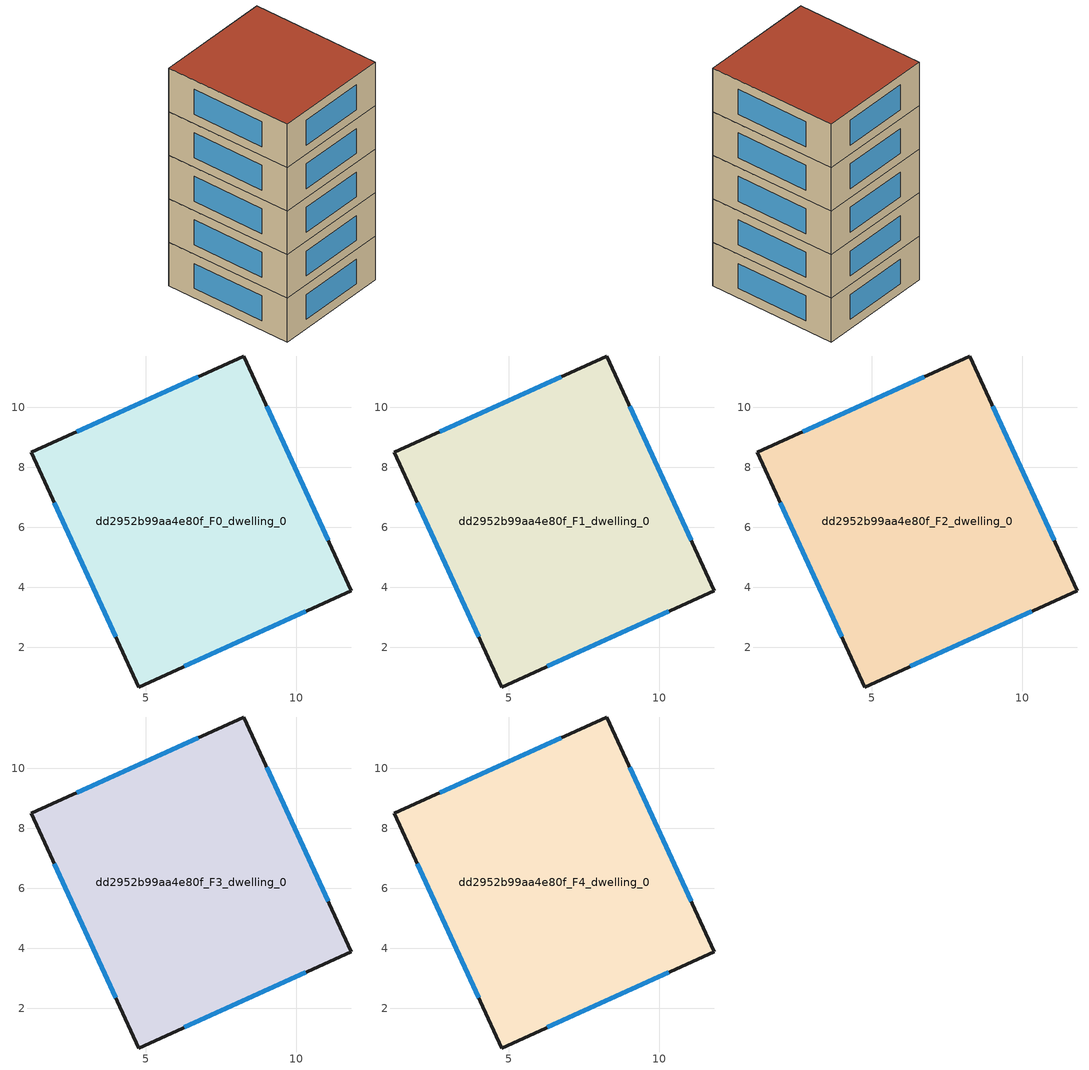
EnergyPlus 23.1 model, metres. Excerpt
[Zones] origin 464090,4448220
dd2952b99aa4e80f_F0_dwelling_0
 floor ground (EU_floor_Construction): 8.25,11.7 11.83,3.89 4.77,0.68 1.19,8.49 z0
 wall outside (EU_wall_Construction): 8.25,11.7 1.19,8.49 4.77,0.68 11.83,3.89 8.25,11.7 z0:3
 window (EU_Window_Construction): 6.74,11.01 2.7,9.18 / 11.06,5.56 9.02,10.03 / 6.28,1.37 10.32,3.21 / 1.95,6.82 4,2.36 z0.64:2.36
dd2952b99aa4e80f_F1_dwelling_0
 floor to dd2952b99aa4e80f_F0_dwelling_0 (EU_floor_Construction): 8.25,11.7 11.83,3.89 4.77,0.68 1.19,8.49 z3
 wall outside (EU_wall_Construction): 8.25,11.7 1.19,8.49 4.77,0.68 11.83,3.89 8.25,11.7 z3:6
 window (EU_Window_Construction): 6.74,11.01 2.7,9.18 / 11.06,5.56 9.02,10.03 / 6.28,1.37 10.32,3.21 / 1.95,6.82 4,2.36 z3.64:5.36
dd2952b99aa4e80f_F2_dwelling_0
 floor to dd2952b99aa4e80f_F1_dwelling_0 (EU_floor_Construction): 8.25,11.7 11.83,3.89 4.77,0.68 1.19,8.49 z6
 wall outside (EU_wall_Construction): 8.25,11.7 1.19,8.49 4.77,0.68 11.83,3.89 8.25,11.7 z6:9
 window (EU_Window_Construction): 6.74,11.01 2.7,9.18 / 11.06,5.56 9.02,10.03 / 6.28,1.37 10.32,3.21 / 1.95,6.82 4,2.36 z6.64:8.36
dd2952b99aa4e80f_F3_dwelling_0
 floor to dd2952b99aa4e80f_F2_dwelling_0 (EU_floor_Construction): 8.25,11.7 11.83,3.89 4.77,0.68 1.19,8.49 z9
 wall outside (EU_wall_Construction): 8.25,11.7 1.19,8.49 4.77,0.68 11.83,3.89 8.25,11.7 z9:12
 window (EU_Window_Construction): 6.74,11.01 2.7,9.18 / 11.06,5.56 9.02,10.03 / 6.28,1.37 10.32,3.21 / 1.95,6.82 4,2.36 z9.64:11.36
dd2952b99aa4e80f_F4_dwelling_0
 floor to dd2952b99aa4e80f_F3_dwelling_0 (EU_floor_Construction): 8.25,11.7 11.83,3.89 4.77,0.68 1.19,8.49 z12
 wall outside (EU_wall_Construction): 8.25,11.7 1.19,8.49 4.77,0.68 11.83,3.89 8.25,11.7 z12:15
 window (EU_Window_Construction): 6.74,11.01 2.7,9.18 / 11.06,5.56 9.02,10.03 / 6.28,1.37 10.32,3.21 / 1.95,6.82 4,2.36 z12.64:14.36
 roof outside (EU_roof_Construction): 11.83,3.89 8.25,11.7 1.19,8.49 4.77,0.68 z15
[Building]
EU S2 Campaign: North Axis=0; Terrain=City; Solar Distribution=FullExterior
[Site:Location]
Yerevan-Zvartnots.Intl.AP: Latitude=40.15; Longitude=44.383; Time Zone=4; Elevation=854
[SizingPeriod:WeatherFileDays]
AnnualSizingPeriod: Begin Month=1; Begin Day of Month=1; End Month=12; End Day of Month=31; Day of Week for Start Day=Monday; Use Weather File Daylight Saving Period=No; Use Weather File Rain and Snow Indicators=No
[MATERIAL]
EU_InternalMass_Material: Roughness=MediumRough; Thickness=0.1; Conductivity=1; Density=1800; Specific Heat=900; Thermal Absorptance=0.9; Solar Absorptance=0.7; Visible Absorptance=0.7
[MATERIAL:NOMASS] Roughness=MediumRough; Thermal Absorptance=0.9; Solar Absorptance=0.7; Visible Absorptance=0.7
Name | Thermal Resistance
EU_wall_NoMass | 1.05043
EU_roof_NoMass | 1.45357
EU_floor_NoMass | 0.478065
[WINDOWMATERIAL:SIMPLEGLAZINGSYSTEM]
EU_Window_SimpleGlazing: UFactor=2.5566; Solar Heat Gain Coefficient=0.75; Visible Transmittance=0.75
[CONSTRUCTION]
EU_wall_Construction: EU_wall_NoMass
EU_roof_Construction: EU_roof_NoMass
EU_floor_Construction: EU_floor_NoMass
EU_Window_Construction: EU_Window_SimpleGlazing
EU_InternalMass_Construction: EU_InternalMass_Material
[ZONE] Type=1; Multiplier=1; Ceiling Height=autocalculate; Volume=199.965; Floor Area=autocalculate; Part of Total Floor Area=Yes
dd2952b99aa4e80f_F0_dwelling_0; dd2952b99aa4e80f_F1_dwelling_0; dd2952b99aa4e80f_F2_dwelling_0; dd2952b99aa4e80f_F3_dwelling_0; dd2952b99aa4e80f_F4_dwelling_0
[INTERNALMASS] Construction=EU_InternalMass_Construction; Surface Area=66.6549
Name | Zone or ZoneList
dd2952b99aa4e80f_F0_dwelling_0_EU_InternalMass | dd2952b99aa4e80f_F0_dwelling_0
dd2952b99aa4e80f_F1_dwelling_0_EU_InternalMass | dd2952b99aa4e80f_F1_dwelling_0
dd2952b99aa4e80f_F2_dwelling_0_EU_InternalMass | dd2952b99aa4e80f_F2_dwelling_0
dd2952b99aa4e80f_F3_dwelling_0_EU_InternalMass | dd2952b99aa4e80f_F3_dwelling_0
dd2952b99aa4e80f_F4_dwelling_0_EU_InternalMass | dd2952b99aa4e80f_F4_dwelling_0
[OTHEREQUIPMENT] Fuel Type=Electricity; Design Level Calculation Method=Watts/Area; Power per Zone Floor Area=1; Fraction Latent=0; Fraction Radiant=0; Fraction Lost=0; Carbon Dioxide Generation Rate=0; EndUse Subcategory=EU_Step8_InternalGains
Name | Zone or ZoneList or Space or SpaceList | Schedule
EU_Step8_InternalGain_dd2952b99aa4e80f_F0_dwelling_0_f000 | dd2952b99aa4e80f_F0_dwelling_0 | EU_Step8_GainSchedule_dd2952b99aa4e80f_F0_dwelling_0_f000
EU_Step8_InternalGain_dd2952b99aa4e80f_F1_dwelling_0_f000 | dd2952b99aa4e80f_F1_dwelling_0 | EU_Step8_GainSchedule_dd2952b99aa4e80f_F1_dwelling_0_f000
EU_Step8_InternalGain_dd2952b99aa4e80f_F2_dwelling_0_f000 | dd2952b99aa4e80f_F2_dwelling_0 | EU_Step8_GainSchedule_dd2952b99aa4e80f_F2_dwelling_0_f000
EU_Step8_InternalGain_dd2952b99aa4e80f_F3_dwelling_0_f000 | dd2952b99aa4e80f_F3_dwelling_0 | EU_Step8_GainSchedule_dd2952b99aa4e80f_F3_dwelling_0_f000
EU_Step8_InternalGain_dd2952b99aa4e80f_F4_dwelling_0_f000 | dd2952b99aa4e80f_F4_dwelling_0 | EU_Step8_GainSchedule_dd2952b99aa4e80f_F4_dwelling_0_f000
[ZONEVENTILATION:DESIGNFLOWRATE] Schedule=EU_AlwaysOn; Design Flow Rate Calculation Method=AirChanges/Hour; Air Changes per Hour=0.557805; Ventilation Type=Natural; Fan Pressure Rise=0; Fan Total Efficiency=1; Constant Term Coefficient=1; Temperature Term Coefficient=0; Velocity Term Coefficient=0; Velocity Squared Term Coefficient=0; Minimum Indoor Temperature=-100; Maximum Indoor Temperature=100; Delta Temperature=-100; Minimum Outdoor Temperature=-100; Maximum Outdoor Temperature=100; Maximum Wind Speed=40
Name | Zone or ZoneList or Space or SpaceList
EU_ConstantAir_dd2952b99aa4e80f_F0_dwelling_0 | dd2952b99aa4e80f_F0_dwelling_0
EU_ConstantAir_dd2952b99aa4e80f_F1_dwelling_0 | dd2952b99aa4e80f_F1_dwelling_0
EU_ConstantAir_dd2952b99aa4e80f_F2_dwelling_0 | dd2952b99aa4e80f_F2_dwelling_0
EU_ConstantAir_dd2952b99aa4e80f_F3_dwelling_0 | dd2952b99aa4e80f_F3_dwelling_0
EU_ConstantAir_dd2952b99aa4e80f_F4_dwelling_0 | dd2952b99aa4e80f_F4_dwelling_0
[HVACTEMPLATE:THERMOSTAT] Constant Heating Setpoint=20; Constant Cooling Setpoint=50
EU_HeatOnly_dd2952b99aa4e80f_F0_dwelling_0; EU_HeatOnly_dd2952b99aa4e80f_F1_dwelling_0; EU_HeatOnly_dd2952b99aa4e80f_F2_dwelling_0; EU_HeatOnly_dd2952b99aa4e80f_F3_dwelling_0; EU_HeatOnly_dd2952b99aa4e80f_F4_dwelling_0
[HVACTEMPLATE:ZONE:IDEALLOADSAIRSYSTEM] System Availability Schedule=EU_AlwaysOn; Maximum Heating Supply Air Temperature=50; Minimum Cooling Supply Air Temperature=13; Maximum Heating Supply Air Humidity Ratio=0.0156; Minimum Cooling Supply Air Humidity Ratio=0.0077; Heating Limit=NoLimit; Cooling Limit=NoLimit; Heating Availability Schedule=EU_AlwaysOn; Cooling Availability Schedule=EU_CoolingOff; Dehumidification Control Type=ConstantSensibleHeatRatio; Cooling Sensible Heat Ratio=0.7; Dehumidification Setpoint=60; Humidification Control Type=None; Humidification Setpoint=30; Outdoor Air Method=None; Outdoor Air Flow Rate per Person=0.00944; Outdoor Air Flow Rate per Zone Floor Area=0; Outdoor Air Flow Rate per Zone=0; Demand Controlled Ventilation Type=None; Outdoor Air Economizer Type=NoEconomizer; Heat Recovery Type=None; Sensible Heat Recovery Effectiveness=0.7; Latent Heat Recovery Effectiveness=0.65
Name | Template Thermostat
dd2952b99aa4e80f_F0_dwelling_0 | EU_HeatOnly_dd2952b99aa4e80f_F0_dwelling_0
dd2952b99aa4e80f_F1_dwelling_0 | EU_HeatOnly_dd2952b99aa4e80f_F1_dwelling_0
dd2952b99aa4e80f_F2_dwelling_0 | EU_HeatOnly_dd2952b99aa4e80f_F2_dwelling_0
dd2952b99aa4e80f_F3_dwelling_0 | EU_HeatOnly_dd2952b99aa4e80f_F3_dwelling_0
dd2952b99aa4e80f_F4_dwelling_0 | EU_HeatOnly_dd2952b99aa4e80f_F4_dwelling_0
[SIZING:ZONE] Zone Cooling Design Supply Air Temperature Input Method=SupplyAirTemperature; Zone Cooling Design Supply Air Temperature=13; Zone Heating Design Supply Air Temperature Input Method=SupplyAirTemperature; Zone Heating Design Supply Air Temperature=50; Zone Cooling Design Supply Air Humidity Ratio=0.008; Zone Heating Design Supply Air Humidity Ratio=0.008; Cooling Design Air Flow Method=DesignDay; Cooling Design Air Flow Rate=0; Cooling Minimum Air Flow per Zone Floor Area=0.000762; Cooling Minimum Air Flow=0; Cooling Minimum Air Flow Fraction=0.2; Heating Design Air Flow Method=DesignDay; Heating Design Air Flow Rate=0; Heating Maximum Air Flow per Zone Floor Area=0.002032; Heating Maximum Air Flow=0.141576; Heating Maximum Air Flow Fraction=0.3; Account for Dedicated Outdoor Air System=No; Dedicated Outdoor Air System Control Strategy=NeutralSupplyAir; Dedicated Outdoor Air Low Setpoint Temperature for Design=autosize; Dedicated Outdoor Air High Setpoint Temperature for Design=autosize; Zone Load Sizing Method=Sensible Load Only No Latent Load; Zone Latent Cooling Design Supply Air Humidity Ratio Input Method=HumidityRatioDifference; Zone Cooling Design Supply Air Humidity Ratio Difference=0.005; Zone Latent Heating Design Supply Air Humidity Ratio Input Method=HumidityRatioDifference; Zone Humidification Design Supply Air Humidity Ratio Difference=0.005
dd2952b99aa4e80f_F0_dwelling_0; dd2952b99aa4e80f_F1_dwelling_0; dd2952b99aa4e80f_F2_dwelling_0; dd2952b99aa4e80f_F3_dwelling_0; dd2952b99aa4e80f_F4_dwelling_0
[SCHEDULE:CONSTANT]
Name | Hourly Value
EU_AlwaysOn | 1
EU_CoolingOff | 0
[SCHEDULE:FILE] Column Number=1; Rows to Skip at Top=0; Number of Hours of Data=8760; Column Separator=Comma; Interpolate to Timestep=No; Minutes per Item=60; Adjust Schedule for Daylight Savings=Yes
Name | File
EU_Step8_GainSchedule_dd2952b99aa4e80f_F0_dwelling_0_f000 | ../../schedules/dd2952b99aa4e80f/dd2952b99aa4e80f_F0_dwelling_0_f000_gain.csv
EU_Step8_GainSchedule_dd2952b99aa4e80f_F1_dwelling_0_f000 | ../../schedules/dd2952b99aa4e80f/dd2952b99aa4e80f_F1_dwelling_0_f000_gain.csv
EU_Step8_GainSchedule_dd2952b99aa4e80f_F2_dwelling_0_f000 | ../../schedules/dd2952b99aa4e80f/dd2952b99aa4e80f_F2_dwelling_0_f000_gain.csv
EU_Step8_GainSchedule_dd2952b99aa4e80f_F3_dwelling_0_f000 | ../../schedules/dd2952b99aa4e80f/dd2952b99aa4e80f_F3_dwelling_0_f000_gain.csv
EU_Step8_GainSchedule_dd2952b99aa4e80f_F4_dwelling_0_f000 | ../../schedules/dd2952b99aa4e80f/dd2952b99aa4e80f_F4_dwelling_0_f000_gain.csv
